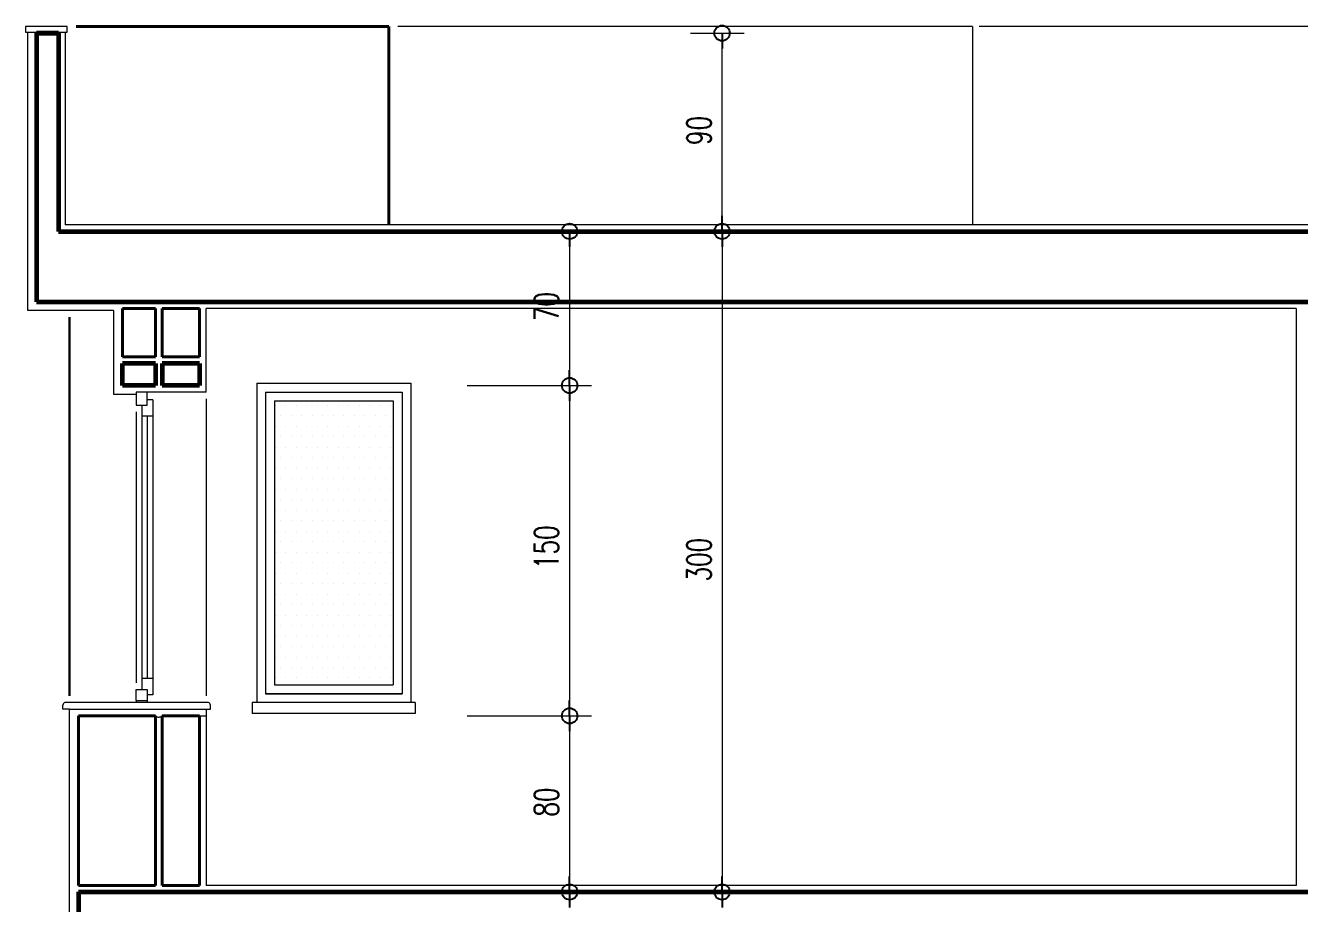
# Model space of a CAD drawing. Header units: millimetres. Extents: x 2016.56 to 2021.8, y 13721.83 to 13722.48.
# Drawn here: x 2019.3536 to 2019.4693, y 13722.3439 to 13722.4236 of the extents above; entities that cross this region are included whole.
import ezdxf

# ---------------------------------------------------------------- set-up
doc = ezdxf.new("R2010")
doc.units = ezdxf.units.MM
doc.layers.get('0').update_dxf_attribs({"lineweight": 20})
for name, color, linetype, lineweight in [('0.3', 150, 'Continuous', 30), ('DH', 7, 'Continuous', 20), ('DIMV', 7, 'Continuous', 20), ('DUVAR', 4, 'Continuous', 40), ('kolon', 5, 'Continuous', 60), ('PENCERE', 3, 'Continuous', 13), ('SIVA', 7, 'Continuous', 20)]:
    doc.layers.add(name, color=color, linetype=linetype, lineweight=lineweight)
doc.styles.get("Standard").update_dxf_attribs({"font": 'txt.shx', "width": 0.7, "height": 11})

msp = doc.modelspace()

# ---------------------------------------------------------------- linework, layer by layer
for p, q in [((2019.439563792766, 13722.42353762157), (2019.387363792766, 13722.42353762157)), ((2019.439563792766, 13722.42353762157), (2019.439563792766, 13722.40553762157)), ((2019.565563792766, 13722.42353762157), (2019.440163792766, 13722.42353762157)), ((2019.580563792766, 13722.40553762157), (2019.357163792766, 13722.40553762157)), ((2019.361563792766, 13722.39773762157), (2019.353763792766, 13722.39773762157)), ((2019.361563792766, 13722.39773762157), (2019.361563792766, 13722.39013762157)), ((2019.468963792766, 13722.39793762157), (2019.369963792766, 13722.39793762157)), ((2019.468963792766, 13722.39793762157), (2019.468963792766, 13722.34553762157)), ((2019.369963792766, 13722.39033762157), (2019.369963792766, 13722.39033762157)), ((2019.374563792766, 13722.39113762157), (2019.388563792766, 13722.39113762157)), ((2019.374563792766, 13722.39113762157), (2019.374563792766, 13722.36213762157)), ((2019.375363792766, 13722.39033762157), (2019.375363792766, 13722.36293762157)), ((2019.375363792766, 13722.39033762157), (2019.387763792766, 13722.39033762157)), ((2019.387763792766, 13722.39033762157), (2019.387763792766, 13722.36293762157)), ((2019.387763792766, 13722.39033762157), (2019.387763792766, 13722.36293762157)), ((2019.388563792766, 13722.39113762157), (2019.388563792766, 13722.36213762157)), ((2019.376163792766, 13722.38953762157), (2019.376163792766, 13722.36373762157)), ((2019.376163792766, 13722.38953762157), (2019.386963792766, 13722.38953762157)), ((2019.386963792766, 13722.38953762157), (2019.386963792766, 13722.36373762157)), ((2019.376163792766, 13722.36373762157), (2019.386963792766, 13722.36373762157)), ((2019.387763792766, 13722.36293762157), (2019.375363792766, 13722.36293762157)), ((2019.375363792766, 13722.36293762157), (2019.387763792766, 13722.36293762157)), ((2019.356963792766, 13722.36153762157), (2019.356963792766, 13722.36191810461)), ((2019.357563792766, 13722.36153762157), (2019.356963792766, 13722.36153762157)), ((2019.37018684286, 13722.36213762157), (2019.357140742671, 13722.36213762157)), ((2019.357563792766, 13722.33773762157), (2019.357563792766, 13722.36153762157)), ((2019.357563792766, 13722.36153762157), (2019.369363792766, 13722.36153762157)), ((2019.369963792766, 13722.36153762157), (2019.370363792766, 13722.36153762157)), ((2019.370363792766, 13722.36153762157), (2019.370363792766, 13722.36191810461)), ((2019.374163792766, 13722.36213762157), (2019.374163792766, 13722.36113762157)), ((2019.388963792766, 13722.36213762157), (2019.374163792766, 13722.36213762157)), ((2019.388963792766, 13722.36213762157), (2019.388963792766, 13722.36113762157)), ((2019.369363792766, 13722.36093762157), (2019.369963792766, 13722.36093762157)), ((2019.388963792766, 13722.36113762157), (2019.374163792766, 13722.36113762157)), ((2019.468963792766, 13722.34553762157), (2019.369963792766, 13722.34553762157)), ((2019.468963792766, 13722.34553762157), (2019.388163792766, 13722.34553762157))]:
    msp.add_line(p, q)
at = {"color": 0, "lineweight": -2}
for p, q in [((2019.416824838318, 13722.42293762157), (2019.416824838318, 13722.42153762157)), ((2019.416824838318, 13722.40493762157), (2019.416824838318, 13722.40633762157)), ((2019.402978079337, 13722.40493762157), (2019.402978079337, 13722.40353762157)), ((2019.416824838318, 13722.40493762157), (2019.416824838318, 13722.40353762157)), ((2019.402978079337, 13722.39093762157), (2019.402978079337, 13722.39233762157)), ((2019.402978079337, 13722.39093762157), (2019.402978079337, 13722.38953762157)), ((2019.402978079337, 13722.36093762157), (2019.402978079337, 13722.36233762157)), ((2019.402978079337, 13722.36093762157), (2019.402978079337, 13722.35953762157)), ((2019.402978079337, 13722.34493762157), (2019.402978079337, 13722.34633762157)), ((2019.416824838318, 13722.34493762157), (2019.416824838318, 13722.34633762157)), ((2019.402978079337, 13722.34493762157), (2019.402978079337, 13722.34353762157)), ((2019.416824838318, 13722.34493762157), (2019.416824838318, 13722.34353762157))]:
    msp.add_line(p, q, dxfattribs=at)
for centre in [(2019.416824838318, 13722.42293762157), (2019.402978079337, 13722.40493762157), (2019.416824838318, 13722.40493762157), (2019.416824838318, 13722.40493762157), (2019.402978079337, 13722.39093762157), (2019.402978079337, 13722.39093762157), (2019.402978079337, 13722.36093762157), (2019.402978079337, 13722.36093762157), (2019.402978079337, 13722.34493762157), (2019.402978079337, 13722.34493762157), (2019.416824838318, 13722.34493762157), (2019.416824838318, 13722.34493762157)]:
    msp.add_circle(centre, 0.0007, dxfattribs=at)
for centre, radius, start, end in [((2019.3571922443, 13722.3619150297), 0.0002284722272378633, 103.0274275125239, 179.2288561153468), ((2019.370135341232, 13722.3619150297), 0.0002284722272378633, 0.7711438846532414, 76.9725724874761), ((2019.365635827907, 13722.3611994875), 0.000377593540704699, 223.9088191331327, 279.22095755766), ((2019.365725236001, 13722.36113512895), 0.0003097071086336625, 264.6454060527076, 320.3777548105484)]:
    msp.add_arc(centre, radius, start, end)
at = {"layer": '0.3'}
msp.add_line((2019.357563792766, 13722.39713762157), (2019.357563792766, 13722.36273762157), dxfattribs=at)
at = {"layer": 'DH'}
msp.add_line((2019.361563792766, 13722.39773762157), (2019.357563792766, 13722.39773762157), dxfattribs=at)
at = {"layer": 'DIMV', "lineweight": 20}
for p, q in [((2019.413947385037, 13722.42293762157), (2019.418824838318, 13722.42293762157)), ((2019.394406750949, 13722.40493762157), (2019.404978079337, 13722.40493762157)), ((2019.41397610117, 13722.40493762157), (2019.418824838318, 13722.40493762157)), ((2019.41797610117, 13722.40493762157), (2019.418824838318, 13722.40493762157)), ((2019.393672034881, 13722.39093762157), (2019.404978079337, 13722.39093762157)), ((2019.397672034881, 13722.39093762157), (2019.404978079337, 13722.39093762157)), ((2019.393672034881, 13722.36093762157), (2019.404978079337, 13722.36093762157)), ((2019.397672034881, 13722.36093762157), (2019.404978079337, 13722.36093762157)), ((2019.400623213025, 13722.34493762157), (2019.404978079337, 13722.34493762157)), ((2019.400623213025, 13722.34493762157), (2019.404978079337, 13722.34493762157)), ((2019.415260888491, 13722.34493762157), (2019.418824838318, 13722.34493762157)), ((2019.415260888491, 13722.34493762157), (2019.418824838318, 13722.34493762157))]:
    msp.add_line(p, q, dxfattribs=at)
at = {"layer": 'DIMV'}
for p, q in [((2019.416824838318, 13722.40633762157), (2019.416824838318, 13722.42153762157)), ((2019.402978079337, 13722.40353762157), (2019.402978079337, 13722.39233762157)), ((2019.416824838318, 13722.40353762157), (2019.416824838318, 13722.34633762157)), ((2019.402978079337, 13722.38953762157), (2019.402978079337, 13722.36233762157)), ((2019.402978079337, 13722.35953762157), (2019.402978079337, 13722.34633762157))]:
    msp.add_line(p, q, dxfattribs=at)
at = {"layer": 'DUVAR'}
for p, q in [((2019.386563792766, 13722.42353762157), (2019.358163792766, 13722.42353762157)), ((2019.386563792766, 13722.42353762157), (2019.386563792766, 13722.40553762157)), ((2019.365363792766, 13722.39793762157), (2019.362363792766, 13722.39793762157)), ((2019.362363792766, 13722.39353762157), (2019.362363792766, 13722.39793762157)), ((2019.362363792766, 13722.39793762157), (2019.365363792766, 13722.39793762157)), ((2019.365363792766, 13722.39793762157), (2019.365363792766, 13722.39353762157)), ((2019.365963792766, 13722.39793762157), (2019.369363792766, 13722.39793762157)), ((2019.365963792766, 13722.39793762157), (2019.365963792766, 13722.39353762157)), ((2019.369363792766, 13722.39793762157), (2019.369363792766, 13722.39353762157)), ((2019.365363792766, 13722.39353762157), (2019.362363792766, 13722.39353762157)), ((2019.369363792766, 13722.39353762157), (2019.365963792766, 13722.39353762157)), ((2019.376264551138, 13722.38913841648), (2019.376264551138, 13722.38913841648)), ((2019.377217051138, 13722.38913841648), (2019.377217051138, 13722.38913841648)), ((2019.378169551138, 13722.38913841648), (2019.378169551138, 13722.38913841648)), ((2019.379122051138, 13722.38913841648), (2019.379122051138, 13722.38913841648)), ((2019.380074551138, 13722.38913841648), (2019.380074551138, 13722.38913841648)), ((2019.381027051138, 13722.38913841648), (2019.381027051138, 13722.38913841648)), ((2019.381979551138, 13722.38913841648), (2019.381979551138, 13722.38913841648)), ((2019.382932051138, 13722.38913841648), (2019.382932051138, 13722.38913841648)), ((2019.383884551138, 13722.38913841648), (2019.383884551138, 13722.38913841648)), ((2019.384837051138, 13722.38913841648), (2019.384837051138, 13722.38913841648)), ((2019.385789551138, 13722.38913841648), (2019.385789551138, 13722.38913841648)), ((2019.386742051138, 13722.38913841648), (2019.386742051138, 13722.38913841648)), ((2019.376740801138, 13722.38818591648), (2019.376740801138, 13722.38818591648)), ((2019.377693301138, 13722.38818591648), (2019.377693301138, 13722.38818591648)), ((2019.378645801138, 13722.38818591648), (2019.378645801138, 13722.38818591648)), ((2019.379598301138, 13722.38818591648), (2019.379598301138, 13722.38818591648)), ((2019.380550801138, 13722.38818591648), (2019.380550801138, 13722.38818591648)), ((2019.381503301138, 13722.38818591648), (2019.381503301138, 13722.38818591648)), ((2019.382455801138, 13722.38818591648), (2019.382455801138, 13722.38818591648)), ((2019.383408301138, 13722.38818591648), (2019.383408301138, 13722.38818591648)), ((2019.384360801138, 13722.38818591648), (2019.384360801138, 13722.38818591648)), ((2019.385313301138, 13722.38818591648), (2019.385313301138, 13722.38818591648)), ((2019.386265801138, 13722.38818591648), (2019.386265801138, 13722.38818591648)), ((2019.376264551138, 13722.38723341648), (2019.376264551138, 13722.38723341648)), ((2019.377217051138, 13722.38723341648), (2019.377217051138, 13722.38723341648)), ((2019.378169551138, 13722.38723341648), (2019.378169551138, 13722.38723341648)), ((2019.379122051138, 13722.38723341648), (2019.379122051138, 13722.38723341648)), ((2019.380074551138, 13722.38723341648), (2019.380074551138, 13722.38723341648)), ((2019.381027051138, 13722.38723341648), (2019.381027051138, 13722.38723341648)), ((2019.381979551138, 13722.38723341648), (2019.381979551138, 13722.38723341648)), ((2019.382932051138, 13722.38723341648), (2019.382932051138, 13722.38723341648)), ((2019.383884551138, 13722.38723341648), (2019.383884551138, 13722.38723341648)), ((2019.384837051138, 13722.38723341648), (2019.384837051138, 13722.38723341648)), ((2019.385789551138, 13722.38723341648), (2019.385789551138, 13722.38723341648)), ((2019.386742051138, 13722.38723341648), (2019.386742051138, 13722.38723341648)), ((2019.376740801138, 13722.38628091648), (2019.376740801138, 13722.38628091648)), ((2019.377693301138, 13722.38628091648), (2019.377693301138, 13722.38628091648)), ((2019.378645801138, 13722.38628091648), (2019.378645801138, 13722.38628091648)), ((2019.379598301138, 13722.38628091648), (2019.379598301138, 13722.38628091648)), ((2019.380550801138, 13722.38628091648), (2019.380550801138, 13722.38628091648)), ((2019.381503301138, 13722.38628091648), (2019.381503301138, 13722.38628091648)), ((2019.382455801138, 13722.38628091648), (2019.382455801138, 13722.38628091648)), ((2019.383408301138, 13722.38628091648), (2019.383408301138, 13722.38628091648)), ((2019.384360801138, 13722.38628091648), (2019.384360801138, 13722.38628091648)), ((2019.385313301138, 13722.38628091648), (2019.385313301138, 13722.38628091648)), ((2019.386265801138, 13722.38628091648), (2019.386265801138, 13722.38628091648)), ((2019.376264551138, 13722.38532841648), (2019.376264551138, 13722.38532841648)), ((2019.377217051138, 13722.38532841648), (2019.377217051138, 13722.38532841648)), ((2019.378169551138, 13722.38532841648), (2019.378169551138, 13722.38532841648)), ((2019.379122051138, 13722.38532841648), (2019.379122051138, 13722.38532841648)), ((2019.380074551138, 13722.38532841648), (2019.380074551138, 13722.38532841648)), ((2019.381027051138, 13722.38532841648), (2019.381027051138, 13722.38532841648)), ((2019.381979551138, 13722.38532841648), (2019.381979551138, 13722.38532841648)), ((2019.382932051138, 13722.38532841648), (2019.382932051138, 13722.38532841648)), ((2019.383884551138, 13722.38532841648), (2019.383884551138, 13722.38532841648)), ((2019.384837051138, 13722.38532841648), (2019.384837051138, 13722.38532841648)), ((2019.385789551138, 13722.38532841648), (2019.385789551138, 13722.38532841648)), ((2019.386742051138, 13722.38532841648), (2019.386742051138, 13722.38532841648)), ((2019.376264551138, 13722.38342341648), (2019.376264551138, 13722.38342341648)), ((2019.376740801138, 13722.38437591648), (2019.376740801138, 13722.38437591648)), ((2019.377217051138, 13722.38342341648), (2019.377217051138, 13722.38342341648)), ((2019.377693301138, 13722.38437591648), (2019.377693301138, 13722.38437591648)), ((2019.378169551138, 13722.38342341648), (2019.378169551138, 13722.38342341648)), ((2019.378645801138, 13722.38437591648), (2019.378645801138, 13722.38437591648)), ((2019.379122051138, 13722.38342341648), (2019.379122051138, 13722.38342341648)), ((2019.379598301138, 13722.38437591648), (2019.379598301138, 13722.38437591648)), ((2019.380074551138, 13722.38342341648), (2019.380074551138, 13722.38342341648)), ((2019.380550801138, 13722.38437591648), (2019.380550801138, 13722.38437591648)), ((2019.381027051138, 13722.38342341648), (2019.381027051138, 13722.38342341648)), ((2019.381503301138, 13722.38437591648), (2019.381503301138, 13722.38437591648)), ((2019.381979551138, 13722.38342341648), (2019.381979551138, 13722.38342341648)), ((2019.382455801138, 13722.38437591648), (2019.382455801138, 13722.38437591648)), ((2019.382932051138, 13722.38342341648), (2019.382932051138, 13722.38342341648)), ((2019.383408301138, 13722.38437591648), (2019.383408301138, 13722.38437591648)), ((2019.383884551138, 13722.38342341648), (2019.383884551138, 13722.38342341648)), ((2019.384360801138, 13722.38437591648), (2019.384360801138, 13722.38437591648)), ((2019.384837051138, 13722.38342341648), (2019.384837051138, 13722.38342341648)), ((2019.385313301138, 13722.38437591648), (2019.385313301138, 13722.38437591648)), ((2019.385789551138, 13722.38342341648), (2019.385789551138, 13722.38342341648)), ((2019.386265801138, 13722.38437591648), (2019.386265801138, 13722.38437591648)), ((2019.386742051138, 13722.38342341648), (2019.386742051138, 13722.38342341648)), ((2019.376740801138, 13722.38247091648), (2019.376740801138, 13722.38247091648)), ((2019.377693301138, 13722.38247091648), (2019.377693301138, 13722.38247091648)), ((2019.378645801138, 13722.38247091648), (2019.378645801138, 13722.38247091648)), ((2019.379598301138, 13722.38247091648), (2019.379598301138, 13722.38247091648)), ((2019.380550801138, 13722.38247091648), (2019.380550801138, 13722.38247091648)), ((2019.381503301138, 13722.38247091648), (2019.381503301138, 13722.38247091648)), ((2019.382455801138, 13722.38247091648), (2019.382455801138, 13722.38247091648)), ((2019.383408301138, 13722.38247091648), (2019.383408301138, 13722.38247091648)), ((2019.384360801138, 13722.38247091648), (2019.384360801138, 13722.38247091648)), ((2019.385313301138, 13722.38247091648), (2019.385313301138, 13722.38247091648)), ((2019.386265801138, 13722.38247091648), (2019.386265801138, 13722.38247091648)), ((2019.376264551138, 13722.38151841648), (2019.376264551138, 13722.38151841648)), ((2019.377217051138, 13722.38151841648), (2019.377217051138, 13722.38151841648)), ((2019.378169551138, 13722.38151841648), (2019.378169551138, 13722.38151841648)), ((2019.379122051138, 13722.38151841648), (2019.379122051138, 13722.38151841648)), ((2019.380074551138, 13722.38151841648), (2019.380074551138, 13722.38151841648)), ((2019.381027051138, 13722.38151841648), (2019.381027051138, 13722.38151841648)), ((2019.381979551138, 13722.38151841648), (2019.381979551138, 13722.38151841648)), ((2019.382932051138, 13722.38151841648), (2019.382932051138, 13722.38151841648)), ((2019.383884551138, 13722.38151841648), (2019.383884551138, 13722.38151841648)), ((2019.384837051138, 13722.38151841648), (2019.384837051138, 13722.38151841648)), ((2019.385789551138, 13722.38151841648), (2019.385789551138, 13722.38151841648)), ((2019.386742051138, 13722.38151841648), (2019.386742051138, 13722.38151841648)), ((2019.376740801138, 13722.38056591648), (2019.376740801138, 13722.38056591648)), ((2019.377693301138, 13722.38056591648), (2019.377693301138, 13722.38056591648)), ((2019.378645801138, 13722.38056591648), (2019.378645801138, 13722.38056591648)), ((2019.379598301138, 13722.38056591648), (2019.379598301138, 13722.38056591648)), ((2019.380550801138, 13722.38056591648), (2019.380550801138, 13722.38056591648)), ((2019.381503301138, 13722.38056591648), (2019.381503301138, 13722.38056591648)), ((2019.382455801138, 13722.38056591648), (2019.382455801138, 13722.38056591648)), ((2019.383408301138, 13722.38056591648), (2019.383408301138, 13722.38056591648)), ((2019.384360801138, 13722.38056591648), (2019.384360801138, 13722.38056591648)), ((2019.385313301138, 13722.38056591648), (2019.385313301138, 13722.38056591648)), ((2019.386265801138, 13722.38056591648), (2019.386265801138, 13722.38056591648)), ((2019.376264551138, 13722.37961341648), (2019.376264551138, 13722.37961341648)), ((2019.377217051138, 13722.37961341648), (2019.377217051138, 13722.37961341648)), ((2019.378169551138, 13722.37961341648), (2019.378169551138, 13722.37961341648)), ((2019.379122051138, 13722.37961341648), (2019.379122051138, 13722.37961341648)), ((2019.380074551138, 13722.37961341648), (2019.380074551138, 13722.37961341648)), ((2019.381027051138, 13722.37961341648), (2019.381027051138, 13722.37961341648)), ((2019.381979551138, 13722.37961341648), (2019.381979551138, 13722.37961341648)), ((2019.382932051138, 13722.37961341648), (2019.382932051138, 13722.37961341648)), ((2019.383884551138, 13722.37961341648), (2019.383884551138, 13722.37961341648)), ((2019.384837051138, 13722.37961341648), (2019.384837051138, 13722.37961341648)), ((2019.385789551138, 13722.37961341648), (2019.385789551138, 13722.37961341648)), ((2019.386742051138, 13722.37961341648), (2019.386742051138, 13722.37961341648)), ((2019.376264551138, 13722.37770841648), (2019.376264551138, 13722.37770841648)), ((2019.376740801138, 13722.37866091648), (2019.376740801138, 13722.37866091648)), ((2019.377217051138, 13722.37770841648), (2019.377217051138, 13722.37770841648)), ((2019.377693301138, 13722.37866091648), (2019.377693301138, 13722.37866091648)), ((2019.378169551138, 13722.37770841648), (2019.378169551138, 13722.37770841648)), ((2019.378645801138, 13722.37866091648), (2019.378645801138, 13722.37866091648)), ((2019.379122051138, 13722.37770841648), (2019.379122051138, 13722.37770841648)), ((2019.379598301138, 13722.37866091648), (2019.379598301138, 13722.37866091648)), ((2019.380074551138, 13722.37770841648), (2019.380074551138, 13722.37770841648)), ((2019.380550801138, 13722.37866091648), (2019.380550801138, 13722.37866091648)), ((2019.381027051138, 13722.37770841648), (2019.381027051138, 13722.37770841648)), ((2019.381503301138, 13722.37866091648), (2019.381503301138, 13722.37866091648)), ((2019.381979551138, 13722.37770841648), (2019.381979551138, 13722.37770841648)), ((2019.382455801138, 13722.37866091648), (2019.382455801138, 13722.37866091648)), ((2019.382932051138, 13722.37770841648), (2019.382932051138, 13722.37770841648)), ((2019.383408301138, 13722.37866091648), (2019.383408301138, 13722.37866091648)), ((2019.383884551138, 13722.37770841648), (2019.383884551138, 13722.37770841648)), ((2019.384360801138, 13722.37866091648), (2019.384360801138, 13722.37866091648)), ((2019.384837051138, 13722.37770841648), (2019.384837051138, 13722.37770841648)), ((2019.385313301138, 13722.37866091648), (2019.385313301138, 13722.37866091648)), ((2019.385789551138, 13722.37770841648), (2019.385789551138, 13722.37770841648)), ((2019.386265801138, 13722.37866091648), (2019.386265801138, 13722.37866091648)), ((2019.386742051138, 13722.37770841648), (2019.386742051138, 13722.37770841648)), ((2019.376740801138, 13722.37675591648), (2019.376740801138, 13722.37675591648)), ((2019.377693301138, 13722.37675591648), (2019.377693301138, 13722.37675591648)), ((2019.378645801138, 13722.37675591648), (2019.378645801138, 13722.37675591648)), ((2019.379598301138, 13722.37675591648), (2019.379598301138, 13722.37675591648)), ((2019.380550801138, 13722.37675591648), (2019.380550801138, 13722.37675591648)), ((2019.381503301138, 13722.37675591648), (2019.381503301138, 13722.37675591648)), ((2019.382455801138, 13722.37675591648), (2019.382455801138, 13722.37675591648)), ((2019.383408301138, 13722.37675591648), (2019.383408301138, 13722.37675591648)), ((2019.384360801138, 13722.37675591648), (2019.384360801138, 13722.37675591648)), ((2019.385313301138, 13722.37675591648), (2019.385313301138, 13722.37675591648)), ((2019.386265801138, 13722.37675591648), (2019.386265801138, 13722.37675591648)), ((2019.376264551138, 13722.37580341648), (2019.376264551138, 13722.37580341648)), ((2019.377217051138, 13722.37580341648), (2019.377217051138, 13722.37580341648)), ((2019.378169551138, 13722.37580341648), (2019.378169551138, 13722.37580341648)), ((2019.379122051138, 13722.37580341648), (2019.379122051138, 13722.37580341648)), ((2019.380074551138, 13722.37580341648), (2019.380074551138, 13722.37580341648)), ((2019.381027051138, 13722.37580341648), (2019.381027051138, 13722.37580341648)), ((2019.381979551138, 13722.37580341648), (2019.381979551138, 13722.37580341648)), ((2019.382932051138, 13722.37580341648), (2019.382932051138, 13722.37580341648)), ((2019.383884551138, 13722.37580341648), (2019.383884551138, 13722.37580341648)), ((2019.384837051138, 13722.37580341648), (2019.384837051138, 13722.37580341648)), ((2019.385789551138, 13722.37580341648), (2019.385789551138, 13722.37580341648)), ((2019.386742051138, 13722.37580341648), (2019.386742051138, 13722.37580341648)), ((2019.376740801138, 13722.37485091648), (2019.376740801138, 13722.37485091648)), ((2019.377693301138, 13722.37485091648), (2019.377693301138, 13722.37485091648)), ((2019.378645801138, 13722.37485091648), (2019.378645801138, 13722.37485091648)), ((2019.379598301138, 13722.37485091648), (2019.379598301138, 13722.37485091648)), ((2019.380550801138, 13722.37485091648), (2019.380550801138, 13722.37485091648)), ((2019.381503301138, 13722.37485091648), (2019.381503301138, 13722.37485091648)), ((2019.382455801138, 13722.37485091648), (2019.382455801138, 13722.37485091648)), ((2019.383408301138, 13722.37485091648), (2019.383408301138, 13722.37485091648)), ((2019.384360801138, 13722.37485091648), (2019.384360801138, 13722.37485091648)), ((2019.385313301138, 13722.37485091648), (2019.385313301138, 13722.37485091648)), ((2019.386265801138, 13722.37485091648), (2019.386265801138, 13722.37485091648)), ((2019.376264551138, 13722.37389841648), (2019.376264551138, 13722.37389841648)), ((2019.376740801138, 13722.37294591648), (2019.376740801138, 13722.37294591648)), ((2019.377217051138, 13722.37389841648), (2019.377217051138, 13722.37389841648)), ((2019.377693301138, 13722.37294591648), (2019.377693301138, 13722.37294591648)), ((2019.378169551138, 13722.37389841648), (2019.378169551138, 13722.37389841648)), ((2019.378645801138, 13722.37294591648), (2019.378645801138, 13722.37294591648)), ((2019.379122051138, 13722.37389841648), (2019.379122051138, 13722.37389841648)), ((2019.379598301138, 13722.37294591648), (2019.379598301138, 13722.37294591648)), ((2019.380074551138, 13722.37389841648), (2019.380074551138, 13722.37389841648)), ((2019.380550801138, 13722.37294591648), (2019.380550801138, 13722.37294591648)), ((2019.381027051138, 13722.37389841648), (2019.381027051138, 13722.37389841648)), ((2019.381503301138, 13722.37294591648), (2019.381503301138, 13722.37294591648)), ((2019.381979551138, 13722.37389841648), (2019.381979551138, 13722.37389841648)), ((2019.382455801138, 13722.37294591648), (2019.382455801138, 13722.37294591648)), ((2019.382932051138, 13722.37389841648), (2019.382932051138, 13722.37389841648)), ((2019.383408301138, 13722.37294591648), (2019.383408301138, 13722.37294591648)), ((2019.383884551138, 13722.37389841648), (2019.383884551138, 13722.37389841648)), ((2019.384360801138, 13722.37294591648), (2019.384360801138, 13722.37294591648)), ((2019.384837051138, 13722.37389841648), (2019.384837051138, 13722.37389841648)), ((2019.385313301138, 13722.37294591648), (2019.385313301138, 13722.37294591648)), ((2019.385789551138, 13722.37389841648), (2019.385789551138, 13722.37389841648)), ((2019.386265801138, 13722.37294591648), (2019.386265801138, 13722.37294591648)), ((2019.386742051138, 13722.37389841648), (2019.386742051138, 13722.37389841648)), ((2019.376264551138, 13722.37199341648), (2019.376264551138, 13722.37199341648)), ((2019.377217051138, 13722.37199341648), (2019.377217051138, 13722.37199341648)), ((2019.378169551138, 13722.37199341648), (2019.378169551138, 13722.37199341648)), ((2019.379122051138, 13722.37199341648), (2019.379122051138, 13722.37199341648)), ((2019.380074551138, 13722.37199341648), (2019.380074551138, 13722.37199341648)), ((2019.381027051138, 13722.37199341648), (2019.381027051138, 13722.37199341648)), ((2019.381979551138, 13722.37199341648), (2019.381979551138, 13722.37199341648)), ((2019.382932051138, 13722.37199341648), (2019.382932051138, 13722.37199341648)), ((2019.383884551138, 13722.37199341648), (2019.383884551138, 13722.37199341648)), ((2019.384837051138, 13722.37199341648), (2019.384837051138, 13722.37199341648)), ((2019.385789551138, 13722.37199341648), (2019.385789551138, 13722.37199341648)), ((2019.386742051138, 13722.37199341648), (2019.386742051138, 13722.37199341648)), ((2019.376740801138, 13722.37104091648), (2019.376740801138, 13722.37104091648)), ((2019.377693301138, 13722.37104091648), (2019.377693301138, 13722.37104091648)), ((2019.378645801138, 13722.37104091648), (2019.378645801138, 13722.37104091648)), ((2019.379598301138, 13722.37104091648), (2019.379598301138, 13722.37104091648)), ((2019.380550801138, 13722.37104091648), (2019.380550801138, 13722.37104091648)), ((2019.381503301138, 13722.37104091648), (2019.381503301138, 13722.37104091648)), ((2019.382455801138, 13722.37104091648), (2019.382455801138, 13722.37104091648)), ((2019.383408301138, 13722.37104091648), (2019.383408301138, 13722.37104091648)), ((2019.384360801138, 13722.37104091648), (2019.384360801138, 13722.37104091648)), ((2019.385313301138, 13722.37104091648), (2019.385313301138, 13722.37104091648)), ((2019.386265801138, 13722.37104091648), (2019.386265801138, 13722.37104091648)), ((2019.376264551138, 13722.37008841648), (2019.376264551138, 13722.37008841648)), ((2019.377217051138, 13722.37008841648), (2019.377217051138, 13722.37008841648)), ((2019.378169551138, 13722.37008841648), (2019.378169551138, 13722.37008841648)), ((2019.379122051138, 13722.37008841648), (2019.379122051138, 13722.37008841648)), ((2019.380074551138, 13722.37008841648), (2019.380074551138, 13722.37008841648)), ((2019.381027051138, 13722.37008841648), (2019.381027051138, 13722.37008841648)), ((2019.381979551138, 13722.37008841648), (2019.381979551138, 13722.37008841648)), ((2019.382932051138, 13722.37008841648), (2019.382932051138, 13722.37008841648)), ((2019.383884551138, 13722.37008841648), (2019.383884551138, 13722.37008841648)), ((2019.384837051138, 13722.37008841648), (2019.384837051138, 13722.37008841648)), ((2019.385789551138, 13722.37008841648), (2019.385789551138, 13722.37008841648)), ((2019.386742051138, 13722.37008841648), (2019.386742051138, 13722.37008841648)), ((2019.376740801138, 13722.36913591648), (2019.376740801138, 13722.36913591648)), ((2019.377693301138, 13722.36913591648), (2019.377693301138, 13722.36913591648)), ((2019.378645801138, 13722.36913591648), (2019.378645801138, 13722.36913591648)), ((2019.379598301138, 13722.36913591648), (2019.379598301138, 13722.36913591648)), ((2019.380550801138, 13722.36913591648), (2019.380550801138, 13722.36913591648)), ((2019.381503301138, 13722.36913591648), (2019.381503301138, 13722.36913591648)), ((2019.382455801138, 13722.36913591648), (2019.382455801138, 13722.36913591648)), ((2019.383408301138, 13722.36913591648), (2019.383408301138, 13722.36913591648)), ((2019.384360801138, 13722.36913591648), (2019.384360801138, 13722.36913591648)), ((2019.385313301138, 13722.36913591648), (2019.385313301138, 13722.36913591648)), ((2019.386265801138, 13722.36913591648), (2019.386265801138, 13722.36913591648)), ((2019.376264551138, 13722.36818341648), (2019.376264551138, 13722.36818341648)), ((2019.376740801138, 13722.36723091648), (2019.376740801138, 13722.36723091648)), ((2019.377217051138, 13722.36818341648), (2019.377217051138, 13722.36818341648)), ((2019.377693301138, 13722.36723091648), (2019.377693301138, 13722.36723091648)), ((2019.378169551138, 13722.36818341648), (2019.378169551138, 13722.36818341648)), ((2019.378645801138, 13722.36723091648), (2019.378645801138, 13722.36723091648)), ((2019.379122051138, 13722.36818341648), (2019.379122051138, 13722.36818341648)), ((2019.379598301138, 13722.36723091648), (2019.379598301138, 13722.36723091648)), ((2019.380074551138, 13722.36818341648), (2019.380074551138, 13722.36818341648)), ((2019.380550801138, 13722.36723091648), (2019.380550801138, 13722.36723091648)), ((2019.381027051138, 13722.36818341648), (2019.381027051138, 13722.36818341648)), ((2019.381503301138, 13722.36723091648), (2019.381503301138, 13722.36723091648)), ((2019.381979551138, 13722.36818341648), (2019.381979551138, 13722.36818341648)), ((2019.382455801138, 13722.36723091648), (2019.382455801138, 13722.36723091648)), ((2019.382932051138, 13722.36818341648), (2019.382932051138, 13722.36818341648)), ((2019.383408301138, 13722.36723091648), (2019.383408301138, 13722.36723091648)), ((2019.383884551138, 13722.36818341648), (2019.383884551138, 13722.36818341648)), ((2019.384360801138, 13722.36723091648), (2019.384360801138, 13722.36723091648)), ((2019.384837051138, 13722.36818341648), (2019.384837051138, 13722.36818341648)), ((2019.385313301138, 13722.36723091648), (2019.385313301138, 13722.36723091648)), ((2019.385789551138, 13722.36818341648), (2019.385789551138, 13722.36818341648)), ((2019.386265801138, 13722.36723091648), (2019.386265801138, 13722.36723091648)), ((2019.386742051138, 13722.36818341648), (2019.386742051138, 13722.36818341648)), ((2019.376264551138, 13722.36627841648), (2019.376264551138, 13722.36627841648)), ((2019.377217051138, 13722.36627841648), (2019.377217051138, 13722.36627841648)), ((2019.378169551138, 13722.36627841648), (2019.378169551138, 13722.36627841648)), ((2019.379122051138, 13722.36627841648), (2019.379122051138, 13722.36627841648)), ((2019.380074551138, 13722.36627841648), (2019.380074551138, 13722.36627841648)), ((2019.381027051138, 13722.36627841648), (2019.381027051138, 13722.36627841648)), ((2019.381979551138, 13722.36627841648), (2019.381979551138, 13722.36627841648)), ((2019.382932051138, 13722.36627841648), (2019.382932051138, 13722.36627841648)), ((2019.383884551138, 13722.36627841648), (2019.383884551138, 13722.36627841648)), ((2019.384837051138, 13722.36627841648), (2019.384837051138, 13722.36627841648)), ((2019.385789551138, 13722.36627841648), (2019.385789551138, 13722.36627841648)), ((2019.386742051138, 13722.36627841648), (2019.386742051138, 13722.36627841648)), ((2019.376740801138, 13722.36532591648), (2019.376740801138, 13722.36532591648)), ((2019.377693301138, 13722.36532591648), (2019.377693301138, 13722.36532591648)), ((2019.378645801138, 13722.36532591648), (2019.378645801138, 13722.36532591648)), ((2019.379598301138, 13722.36532591648), (2019.379598301138, 13722.36532591648)), ((2019.380550801138, 13722.36532591648), (2019.380550801138, 13722.36532591648)), ((2019.381503301138, 13722.36532591648), (2019.381503301138, 13722.36532591648)), ((2019.382455801138, 13722.36532591648), (2019.382455801138, 13722.36532591648)), ((2019.383408301138, 13722.36532591648), (2019.383408301138, 13722.36532591648)), ((2019.384360801138, 13722.36532591648), (2019.384360801138, 13722.36532591648)), ((2019.385313301138, 13722.36532591648), (2019.385313301138, 13722.36532591648)), ((2019.386265801138, 13722.36532591648), (2019.386265801138, 13722.36532591648)), ((2019.376264551138, 13722.36437341648), (2019.376264551138, 13722.36437341648)), ((2019.377217051138, 13722.36437341648), (2019.377217051138, 13722.36437341648)), ((2019.378169551138, 13722.36437341648), (2019.378169551138, 13722.36437341648)), ((2019.379122051138, 13722.36437341648), (2019.379122051138, 13722.36437341648)), ((2019.380074551138, 13722.36437341648), (2019.380074551138, 13722.36437341648)), ((2019.381027051138, 13722.36437341648), (2019.381027051138, 13722.36437341648)), ((2019.381979551138, 13722.36437341648), (2019.381979551138, 13722.36437341648)), ((2019.382932051138, 13722.36437341648), (2019.382932051138, 13722.36437341648)), ((2019.383884551138, 13722.36437341648), (2019.383884551138, 13722.36437341648)), ((2019.384837051138, 13722.36437341648), (2019.384837051138, 13722.36437341648)), ((2019.385789551138, 13722.36437341648), (2019.385789551138, 13722.36437341648)), ((2019.386742051138, 13722.36437341648), (2019.386742051138, 13722.36437341648)), ((2019.365363792766, 13722.36093762157), (2019.358363792766, 13722.36093762157)), ((2019.358363792766, 13722.36093762157), (2019.358363792766, 13722.34553762157)), ((2019.365363792766, 13722.36093762157), (2019.365363792766, 13722.34553762157)), ((2019.369363792766, 13722.36093762157), (2019.365963792766, 13722.36093762157)), ((2019.365963792766, 13722.36093762157), (2019.365963792766, 13722.36093762157)), ((2019.365963792766, 13722.36093762157), (2019.365963792766, 13722.34553762157)), ((2019.369363792766, 13722.36093762157), (2019.369363792766, 13722.34553762157)), ((2019.358363792766, 13722.34553762157), (2019.365363792766, 13722.34553762157)), ((2019.369363792766, 13722.34553762157), (2019.365963792766, 13722.34553762157))]:
    msp.add_line(p, q, dxfattribs=at)
at = {"layer": 'kolon'}
for p, q in [((2019.354563792766, 13722.42293762157), (2019.356563792766, 13722.42293762157)), ((2019.354563792766, 13722.42293762157), (2019.356563792766, 13722.42293762157)), ((2019.356563792766, 13722.42293762157), (2019.354563792766, 13722.42293762157)), ((2019.356563792766, 13722.42293762157), (2019.354563792766, 13722.42293762157)), ((2019.354563792766, 13722.42293762157), (2019.354563792766, 13722.39853762157)), ((2019.356563792766, 13722.42293762157), (2019.356563792766, 13722.40493762157)), ((2019.356563792766, 13722.40493762157), (2019.580563792766, 13722.40493762157)), ((2019.354563792766, 13722.39853762157), (2019.580563792766, 13722.39853762157)), ((2019.365363792766, 13722.39293762157), (2019.362363792766, 13722.39293762157)), ((2019.362363792766, 13722.39093762157), (2019.362363792766, 13722.39293762157)), ((2019.365363792766, 13722.39293762157), (2019.365363792766, 13722.39093762157)), ((2019.365963792766, 13722.39293762157), (2019.365963792766, 13722.39093762157)), ((2019.369363792766, 13722.39293762157), (2019.365963792766, 13722.39293762157)), ((2019.369363792766, 13722.39293762157), (2019.369363792766, 13722.39093762157)), ((2019.365363792766, 13722.39093762157), (2019.362363792766, 13722.39093762157)), ((2019.369363792766, 13722.39093762157), (2019.365963792766, 13722.39093762157)), ((2019.358363792766, 13722.34493762157), (2019.580563792766, 13722.34493762157)), ((2019.358363792766, 13722.34493762157), (2019.580563792766, 13722.34493762157)), ((2019.358363792766, 13722.34493762157), (2019.358363792766, 13722.33853762157))]:
    msp.add_line(p, q, dxfattribs=at)
at = {"layer": 'PENCERE'}
for p, q in [((2019.364616205172, 13722.39033762157), (2019.363616205172, 13722.39033762157)), ((2019.363616205172, 13722.39033762157), (2019.363616205172, 13722.39013762157)), ((2019.364616205172, 13722.39013762157), (2019.364616205172, 13722.39033762157)), ((2019.363616205172, 13722.39013762157), (2019.363616205172, 13722.38913762157)), ((2019.363616205172, 13722.38913762157), (2019.364616205172, 13722.38913762157)), ((2019.364116205172, 13722.38913762157), (2019.364116205172, 13722.36333762157)), ((2019.364116205172, 13722.38913762157), (2019.364116205172, 13722.36333762157)), ((2019.364616205172, 13722.38913762157), (2019.364616205172, 13722.39013762157)), ((2019.365116205172, 13722.38963762157), (2019.364616205172, 13722.38963762157)), ((2019.365116205172, 13722.38963762157), (2019.365116205172, 13722.36283762157)), ((2019.363616205172, 13722.38853762157), (2019.363616205172, 13722.36393762157)), ((2019.365116205172, 13722.38813762157), (2019.364116205172, 13722.38813762157)), ((2019.364616205172, 13722.38813762157), (2019.364616205172, 13722.36433762157)), ((2019.364616205172, 13722.38813762157), (2019.364616205172, 13722.36433762157)), ((2019.365116205172, 13722.36433762157), (2019.364116205172, 13722.36433762157)), ((2019.363616205172, 13722.36333762157), (2019.364616205172, 13722.36333762157)), ((2019.363616205172, 13722.36233762157), (2019.363616205172, 13722.36333762157)), ((2019.364616205172, 13722.36333762157), (2019.364616205172, 13722.36233762157)), ((2019.365116205172, 13722.36283762157), (2019.364616205172, 13722.36283762157)), ((2019.363616205172, 13722.36233762157), (2019.363816205172, 13722.36233762157)), ((2019.363616205172, 13722.36233762157), (2019.363616205172, 13722.36213762157)), ((2019.363816205172, 13722.36233762157), (2019.364616205172, 13722.36233762157)), ((2019.364616205172, 13722.36233762157), (2019.364616205172, 13722.36213762157))]:
    msp.add_line(p, q, dxfattribs=at)
at = {"layer": 'SIVA'}
for p, q in [((2019.353563792766, 13722.42353762157), (2019.353563792766, 13722.42313762157)), ((2019.357363792766, 13722.42353762157), (2019.353563792766, 13722.42353762157)), ((2019.353563792766, 13722.42313762157), (2019.353563792766, 13722.42303762157)), ((2019.353563792766, 13722.42303762157), (2019.357363792766, 13722.42303762157)), ((2019.353763792766, 13722.39773762157), (2019.353763792766, 13722.42303762157)), ((2019.357163792766, 13722.42303762157), (2019.357163792766, 13722.40553762157)), ((2019.357363792766, 13722.42303762157), (2019.357363792766, 13722.42353762157)), ((2019.369963792766, 13722.39033762157), (2019.369963792766, 13722.39793762157)), ((2019.369963792766, 13722.39033762157), (2019.363989211346, 13722.39033762157)), ((2019.361563792766, 13722.39013762157), (2019.363616205172, 13722.39013762157)), ((2019.369963792766, 13722.38973762157), (2019.369963792766, 13722.36273762157)), ((2019.367863792766, 13722.36153762157), (2019.369963792766, 13722.36153762157)), ((2019.369963792766, 13722.36153762157), (2019.369963792766, 13722.34553762157))]:
    msp.add_line(p, q, dxfattribs=at)

# ---------------------------------------------------------------- texts
at = {"layer": 'DIMV', "width": 0.7}
for s, p in [('90', (2019.415824838318, 13722.41278262157)), ('70', (2019.401978079337, 13722.39678262157)), ('150', (2019.401978079337, 13722.37426928824)), ('300', (2019.415824838318, 13722.3731409549)), ('80', (2019.401978079337, 13722.35178262157))]:
    msp.add_text(s, height=0.0022, rotation=90, dxfattribs=at).set_placement(p)

doc.saveas('drawing.dxf')
